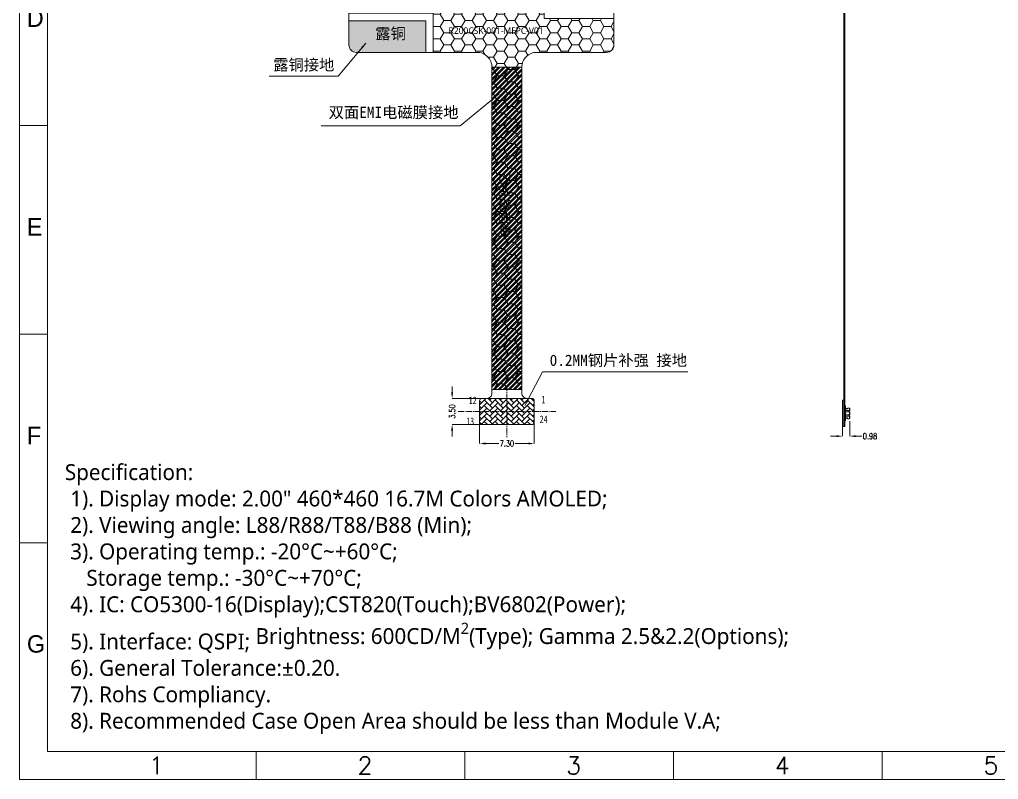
# Model space of a CAD drawing. Header units: millimetres. Extents: x 1134 to 2336, y -9 to 314.
# Drawn here: x 2049.6 to 2180.6, y 111.2 to 212.9 of the extents above; entities that cross this region are included whole.
import ezdxf
from ezdxf.lldxf.tags import DXFTag

# ---------------------------------------------------------------- set-up
doc = ezdxf.new("R2010")
doc.units = ezdxf.units.MM
doc.linetypes.add('CENTER2', pattern=[1.125, 0.75, -0.125, 0.125, -0.125])
doc.layers.get('0').update_dxf_attribs({"lineweight": 5})
doc.layers.get('Defpoints').update_dxf_attribs({"lineweight": 5})
for name, color, linetype, lineweight in [('DIM', 3, 'Continuous', 5), ('FPC', 50, 'Continuous', 5), ('Main-FPC', 2, 'Continuous', 5), ('MFPC', 50, 'Continuous', 5), ('TFPC', 50, 'Continuous', 5), ('图框', 7, 'Continuous', 5), ('图框 @ 1', 7, 'Continuous', 5)]:
    doc.layers.add(name, color=color, linetype=linetype, lineweight=lineweight)
doc.layers.add('EMI', color=5, linetype='Continuous')
doc.styles.add('RD', font='ROMAND.shx', dxfattribs={"width": 0.8})
doc.styles.get("Standard").update_dxf_attribs({"font": 'txt', "bigfont": 'gbcbig.shx'})
doc.styles.add('W0$254', font='simplex', dxfattribs={"width": 0.75})
doc.styles.add('宋体', font='SimSun.ttf')
doc.styles.add('汉字', font='SimSun.ttf')
tags = doc.linetypes.add('CENTER', pattern=[0.6, 0.375, -0.075, 0.075, -0.075]).pattern_tags.tags
tags[10:11] = [DXFTag(74, 4), DXFTag(75, 0), DXFTag(340, '0'), DXFTag(46, 1.0), DXFTag(50, 0.0), DXFTag(44, 0.0), DXFTag(45, 0.0)]
tags[8:9] = [DXFTag(74, 4), DXFTag(75, 0), DXFTag(340, '0'), DXFTag(46, 1.0), DXFTag(50, 0.0), DXFTag(44, 0.0), DXFTag(45, 0.0)]
tags[6:7] = [DXFTag(74, 4), DXFTag(75, 0), DXFTag(340, '0'), DXFTag(46, 1.0), DXFTag(50, 0.0), DXFTag(44, 0.0), DXFTag(45, 0.0)]
tags[4:5] = [DXFTag(74, 4), DXFTag(75, 0), DXFTag(340, '0'), DXFTag(46, 1.0), DXFTag(50, 0.0), DXFTag(44, 0.0), DXFTag(45, 0.0)]
doc.dimstyles.new('DIM', dxfattribs={"dimtxt": 0.8, "dimasz": 0.8, "dimexe": 0, "dimexo": 0.5, "dimgap": 0.11, "dimtad": 0, "dimzin": 1, "dimdsep": 46, "dimtxsty": 'RD', "dimcen": 0, "dimclrd": 256, "dimclre": 256, "dimclrt": 256, "dimadec": 0, "dimazin": 0, "dimtm": 1e-09, "dimtfac": 1, "dimtofl": 0, "dimtmove": 0, "dimatfit": 3, "dimfxl": 1, "dimlwe": -1, "dimarcsym": 0})

# ---------------------------------------------------------------- blocks, each defined once
blk = doc.blocks.new('*D61')
at = {"layer": 'Defpoints', "color": 0, "lineweight": 5, "transparency": 16777216}
for p in [(2111.19, 159.45), (2118.49, 159.45), (2118.49, 156.18)]:
    blk.add_point(p, dxfattribs=at)
at = {"layer": 'DIM', "linetype": 'ByBlock', "lineweight": 5, "transparency": 16777216}
for p, q in [((2111.19, 158.95), (2111.19, 156.18)), ((2118.49, 158.95), (2118.49, 156.18)), ((2111.99, 156.18), (2113.74, 156.18)), ((2117.69, 156.18), (2115.94, 156.18))]:
    blk.add_line(p, q, dxfattribs=at)
at = {"layer": 'DIM', "lineweight": 5, "transparency": 16777216}
for points in [[(2111.99, 156.31), (2111.99, 156.04), (2111.19, 156.18)], [(2117.69, 156.31), (2117.69, 156.04), (2118.49, 156.18)]]:
    blk.add_solid(points, dxfattribs=at)
at = {"layer": 'DIM', "lineweight": 5, "transparency": 16777216, "insert": (2114.84, 156.18), "char_height": 0.8, "attachment_point": 5, "style": 'RD'}
blk.add_mtext('7.30', dxfattribs=at)
blk = doc.blocks.new('*D62')
at = {"layer": 'Defpoints', "color": 0, "lineweight": 5, "transparency": 16777216}
for p in [(2107.51, 162.22), (2111.81, 162.22), (2112.02, 158.72)]:
    blk.add_point(p, dxfattribs=at)
at = {"layer": 'DIM', "linetype": 'ByBlock', "lineweight": 5, "transparency": 16777216}
for p, q in [((2107.51, 163.02), (2107.51, 163.82)), ((2111.31, 162.22), (2107.51, 162.22)), ((2111.52, 158.72), (2107.51, 158.72)), ((2107.51, 157.92), (2107.51, 157.12))]:
    blk.add_line(p, q, dxfattribs=at)
at = {"layer": 'DIM', "lineweight": 5, "transparency": 16777216}
for points in [[(2107.37, 163.02), (2107.64, 163.02), (2107.51, 162.22)], [(2107.37, 157.92), (2107.64, 157.92), (2107.51, 158.72)]]:
    blk.add_solid(points, dxfattribs=at)
at = {"layer": 'DIM', "lineweight": 5, "transparency": 16777216, "insert": (2107.51, 160.47), "char_height": 0.8, "attachment_point": 5, "rotation": 90, "style": 'RD'}
blk.add_mtext('3.50', dxfattribs=at)
blk = doc.blocks.new('OK-14GM040-04-C')
at = {"color": 7, "lineweight": 5}
for p, q in [((1113.46, 162.67), (1113.46, 162.17)), ((1113.54, 162.67), (1113.46, 162.67)), ((1113.54, 162.17), (1113.54, 162.67)), ((1112.93, 162.36), (1112.88, 162.31)), ((1112.88, 162.08), (1112.88, 162.31)), ((1112.88, 161.5), (1112.88, 161.8)), ((1112.88, 160.99), (1112.88, 161.23)), ((1112.91, 161.85), (1112.91, 161.46)), ((1112.93, 161.85), (1112.93, 162.36)), ((1112.93, 162.36), (1113.2, 162.36)), ((1112.93, 162.03), (1113.45, 162.03)), ((1112.93, 161.85), (1113.45, 161.85)), ((1112.93, 161.45), (1112.93, 160.94)), ((1112.93, 161.45), (1113.45, 161.45)), ((1112.93, 161.28), (1113.45, 161.28)), ((1112.98, 161.85), (1112.98, 162.03)), ((1112.98, 161.28), (1112.98, 161.45)), ((1113.2, 162.36), (1113.2, 162.24)), ((1113.2, 162.29), (1113.46, 162.29)), ((1113.2, 162.24), (1113.46, 162.24)), ((1113.34, 162.29), (1113.34, 162.24)), ((1113.45, 161.01), (1113.45, 162.29)), ((1113.5, 162), (1113.45, 162)), ((1113.5, 161.3), (1113.45, 161.3)), ((1113.46, 162.42), (1113.54, 162.42)), ((1113.5, 161.21), (1113.5, 162.1)), ((1112.93, 160.94), (1112.88, 160.99)), ((1112.93, 160.94), (1113.2, 160.94)), ((1113.2, 161.06), (1113.46, 161.06)), ((1113.2, 160.94), (1113.2, 161.06)), ((1113.2, 161.01), (1113.46, 161.01)), ((1113.34, 161.06), (1113.34, 161.01)), ((1113.46, 161.13), (1113.46, 160.63)), ((1113.46, 160.88), (1113.54, 160.88)), ((1113.46, 160.63), (1113.54, 160.63)), ((1113.54, 160.63), (1113.54, 161.13))]:
    blk.add_line(p, q, dxfattribs=at)
for centre, radius, start, end in [((1112.93, 162.08), 0.05, 180, 270), ((1112.93, 161.8), 0.05, 90, 180), ((1112.93, 161.5), 0.05, 180, 270), ((1112.93, 161.23), 0.05, 90, 180), ((1113.44, 162.17), 0.1, 275.778, 0), ((1113.44, 162.17), 0.02, 300.0025, 0), ((1113.44, 161.13), 0.1, 0, 84.222), ((1113.44, 161.13), 0.02, 0, 59.9974)]:
    blk.add_arc(centre, radius, start, end, dxfattribs=at)
blk = doc.blocks.new('*D35')
at = {"layer": 'Defpoints', "color": 0, "lineweight": 5, "transparency": 16777216}
for p in [(1582.13, 159.85), (1583.11, 159.67), (1583.11, 157.16)]:
    blk.add_point(p, dxfattribs=at)
at = {"layer": 'DIM', "linetype": 'ByBlock', "lineweight": 5, "transparency": 16777216}
for p, q in [((1582.13, 159.35), (1582.13, 157.16)), ((1583.11, 159.17), (1583.11, 157.16)), ((1581.33, 157.16), (1580.53, 157.16)), ((1583.91, 157.16), (1584.71, 157.16))]:
    blk.add_line(p, q, dxfattribs=at)
at = {"layer": 'DIM', "lineweight": 5, "transparency": 16777216}
for points in [[(1581.33, 157.3), (1581.33, 157.03), (1582.13, 157.16)], [(1583.91, 157.3), (1583.91, 157.03), (1583.11, 157.16)]]:
    blk.add_solid(points, dxfattribs=at)
at = {"layer": 'DIM', "lineweight": 5, "transparency": 16777216, "insert": (1585.81, 157.16), "char_height": 0.8, "attachment_point": 5, "style": 'RD'}
blk.add_mtext('0.98', dxfattribs=at)
blk = doc.blocks.new('R200CSK-001-MFPC-V01-B')
at = {"layer": 'FPC', "lineweight": 5}
h = blk.add_hatch(color=4, dxfattribs=at)
h.dxf.hatch_style = 1
h.paths.add_polyline_path([(1582.329, 161.967), (1582.329, 158.467), (1582.129, 158.467), (1582.129, 161.967)])
at = {"layer": 'FPC', "color": 4, "lineweight": 5}
blk.add_lwpolyline([(1582.329, 161.967), (1582.329, 158.467), (1582.129, 158.467), (1582.129, 161.967)], close=True, dxfattribs=at)
at = {"layer": 'MFPC', "color": 2, "lineweight": 5}
blk.add_lwpolyline([(1582.329, 228.932), (1582.329, 158.467), (1582.449, 158.467), (1582.449, 228.932)], close=True, dxfattribs=at)
at = {"layer": 'FPC', "color": 1, "linetype": 'CENTER', "lineweight": 5, "xscale": -1}
blk.add_blockref('OK-14GM040-04-C', (2695.992, -1.438), dxfattribs=at)
at = {"layer": 'DIM', "lineweight": 5}
dim = blk.add_linear_dim(base=(1583.109, 157.162), p1=(1582.129, 159.853), p2=(1583.109, 159.674), dimstyle='DIM', override={"dimfxl": 1.25, "dimlwd": 5, "dimlwe": 5, "dimarcsym": 1}, dxfattribs=at)
dim.commit()
dim.dimension.update_dxf_attribs({"geometry": '*D35', "text_midpoint": (1585.809, 157.162)})

msp = doc.modelspace()

# ---------------------------------------------------------------- hatches: boundary and pattern name
at = {"layer": 'EMI', "lineweight": 5}
h = msp.add_hatch(dxfattribs=at)
h.set_pattern_fill('HONEY', color=256, scale=0.3)
h.set_pattern_definition([(0, (577.6276, 0), (1.42875, 0.824889), [0.9525, -1.905]), (120, (577.6276, 0), (-1.42874983, 0.8248893), [0.9525, -1.905]), (60, (577.6276, 0), (1.7e-07, 1.6497783), [-1.905, 0.9525])])
edge = h.paths.add_edge_path()
edge.add_line((2119.824, 219.48), (2119.824, 219.539))
edge.add_line((2119.824, 219.539), (2104.081, 219.539))
edge.add_line((2104.081, 219.539), (2104.081, 217.392))
edge.add_arc((2103.081, 217.392), 1, 270, 360, ccw=False)
edge.add_line((2103.081, 216.392), (2094.19, 216.392))
edge.add_arc((2094.19, 217.392), 1, 240, 270, ccw=False)
edge.add_line((2093.69, 216.526), (2093.69, 213.779))
edge.add_line((2093.69, 213.779), (2104.967, 213.779))
edge.add_line((2104.967, 213.779), (2104.967, 208.539))
edge.add_line((2104.967, 208.539), (2110.839, 208.539))
edge.add_arc((2110.839, 206.539), 2, 0, 90, ccw=False)
edge.add_line((2112.839, 206.539), (2112.839, 163.392))
edge.add_line((2112.839, 163.392), (2116.839, 163.392))
edge.add_line((2116.839, 163.392), (2116.839, 206.539))
edge.add_arc((2118.839, 206.539), 2, 90, 180, ccw=False)
edge.add_line((2118.839, 208.539), (2128.17, 208.539))
edge.add_arc((2128.17, 209.539), 1, 270, 360)
edge.add_line((2129.17, 209.539), (2129.17, 213.072))
edge.add_line((2129.17, 213.072), (2119.824, 213.072))
edge.add_line((2119.824, 213.072), (2119.824, 219.539))
at = {"layer": 'Main-FPC', "lineweight": 5}
h = msp.add_hatch(dxfattribs=at)
h.set_pattern_fill('AR-HBONE', color=4, scale=0.005, angle=180)
h.set_pattern_definition([(225, (577.6276, 0), (-2e-16, -0.71842049), [1.524, -0.508]), (315, (577.2684, -0.3592), (-2e-16, -0.71842049), [1.524, -0.508])])
edge = h.paths.add_edge_path()
edge.add_line((2118.189, 162.217), (2111.489, 162.217))
edge.add_arc((2111.489, 161.917), 0.3, 90, 180)
edge.add_line((2111.189, 161.917), (2111.189, 159.017))
edge.add_arc((2111.489, 159.017), 0.3, 180, 270)
edge.add_line((2111.489, 158.717), (2118.189, 158.717))
edge.add_arc((2118.189, 159.017), 0.3, 270, 360)
edge.add_line((2118.489, 159.017), (2118.489, 161.917))
edge.add_arc((2118.189, 161.917), 0.3, 360, 450)
at = {"layer": 'TFPC'}
h = msp.add_hatch(color=256, dxfattribs=at)
edge = h.paths.add_edge_path()
edge.add_line((2093.69, 212.779), (2103.967, 212.779))
edge.add_line((2103.967, 212.779), (2103.967, 208.539))
edge.add_line((2103.967, 208.539), (2094.69, 208.539))
edge.add_arc((2094.69, 209.539), 1, 180, 270, ccw=False)
edge.add_line((2093.69, 209.539), (2093.69, 212.779))
h.paths.add_polyline_path([(2098.868, 212.191), (2101.69, 212.191), (2101.69, 209.941), (2098.868, 209.941)], flags=24)
at = {"layer": 'TFPC', "lineweight": 5}
h = msp.add_hatch(dxfattribs=at)
h.set_pattern_fill('ANSI32', color=252, scale=0.05)
h.set_pattern_definition([(45, (577.6276, 0), (-0.3367596, 0.3367596), []), (45, (577.8521, 0), (-0.3367596, 0.3367596), [])])
h.paths.add_polyline_path([(2116.839, 206.539), (2112.839, 206.539), (2112.839, 163.392), (2116.839, 163.392)])

# ---------------------------------------------------------------- linework, layer by layer
at = {"layer": 'EMI', "lineweight": 5}
msp.add_lwpolyline([(2103.081, 216.392), (2093.69, 216.392), (2093.69, 213.779), (2104.967, 213.779), (2104.967, 208.539), (2110.839, 208.539, -0.4142136), (2112.839, 206.539), (2112.839, 163.392), (2116.839, 163.392), (2116.839, 206.539, -0.4142136), (2118.839, 208.539), (2128.17, 208.539, 0.4142136), (2129.17, 209.539), (2129.17, 213.072), (2119.824, 213.072), (2119.824, 219.539), (2104.081, 219.539), (2104.081, 217.392, -0.4142136)], format="xyb", close=True, dxfattribs=at)
at = {"layer": 'FPC', "color": 1, "linetype": 'CENTER2', "lineweight": 5}
for points in [[(2114.839, 163.915), (2114.839, 157.018)], [(2108.312, 160.467), (2121.366, 160.467)]]:
    msp.add_lwpolyline(points, dxfattribs=at)
at = {"layer": 'FPC', "color": 4, "lineweight": 5}
msp.add_lwpolyline([(2118.189, 162.217), (2111.489, 162.217, 0.4142136), (2111.189, 161.917), (2111.189, 159.017, 0.4142136), (2111.489, 158.717), (2118.189, 158.717, 0.4142136), (2118.489, 159.017), (2118.489, 161.917, 0.4142136)], format="xyb", close=True, dxfattribs=at)
at = {"layer": 'MFPC', "color": 2}
msp.add_lwpolyline([(2093.69, 226.382), (2093.69, 209.539, 0.4142136), (2094.69, 208.539), (2110.839, 208.539, -0.4142136), (2112.839, 206.539), (2112.839, 162.917, -0.4142136), (2112.139, 162.217), (2111.489, 162.217, 0.4142136), (2111.189, 161.917), (2111.189, 159.017, 0.4142136), (2111.489, 158.717), (2118.189, 158.717, 0.4142136), (2118.489, 159.017), (2118.489, 161.917, 0.4142136), (2118.189, 162.217), (2117.539, 162.217, -0.4142136), (2116.839, 162.917), (2116.839, 206.539, -0.4142136), (2118.839, 208.539), (2128.17, 208.539, 0.4142136), (2129.17, 209.539), (2129.17, 217.98, 0.4142136)], format="xyb", dxfattribs=at)
at = {"layer": 'TFPC'}
msp.add_lwpolyline([(2093.69, 212.779), (2103.967, 212.779), (2103.967, 208.539), (2094.69, 208.539, -0.4142136), (2093.69, 209.539)], format="xyb", close=True, dxfattribs=at)
at = {"layer": 'TFPC', "color": 252, "lineweight": 5}
msp.add_lwpolyline([(2116.839, 206.539), (2112.839, 206.539), (2112.839, 163.392), (2116.839, 163.392)], close=True, dxfattribs=at)
at = {"layer": '图框', "color": 7, "linetype": 'ByBlock', "lineweight": 5, "ltscale": 0.55}
for p, q in [((2053.335, 114.939), (2053.335, 310.478)), ((2049.61, 198.741), (2053.335, 198.741)), ((2049.61, 170.807), (2053.335, 170.807)), ((2049.61, 142.872), (2053.335, 142.872)), ((2332.637, 114.939), (2053.335, 114.939)), ((2081.265, 114.939), (2081.265, 111.214)), ((2109.195, 114.939), (2109.195, 111.214)), ((2137.126, 114.939), (2137.126, 111.214)), ((2165.056, 114.939), (2165.056, 111.214))]:
    msp.add_line(p, q, dxfattribs=at)
msp.add_lwpolyline([(2049.61, 314.203), (2336.362, 314.203), (2336.362, 111.214), (2049.61, 111.214)], close=True, dxfattribs=at)

# ---------------------------------------------------------------- block references
at = {"layer": 'DIM', "lineweight": 5}
msp.add_blockref('R200CSK-001-MFPC-V01-B', (577.628, 0), dxfattribs=at)

# ---------------------------------------------------------------- texts
at = {"color": 252, "lineweight": 5, "insert": (2107.023, 211.883), "char_height": 0.8709, "attachment_point": 1, "style": '汉字'}
msp.add_mtext('{\\fMicrosoft YaHei|b0|i0|c134|p34;\\C255;R200CSK-001-MFPC-V01}', dxfattribs=at)
at = {"layer": 'DIM', "color": 3, "char_height": 1.5, "attachment_point": 3, "style": '宋体'}
for s, insert, width in [('{\\fSimSun|b0|i0|c134|p54;露铜接地}', (2091.751, 207.627), 19.70966), ('{\\fSimSun|b0|i0|c134|p54;双面EMI电磁膜接地}', (2108.363, 201.254), 19.70966), ('\\P0.2MM钢片补强 接地', (2138.958, 170.572, 0), 24.87791)]:
    msp.add_mtext(s, dxfattribs=dict(at, insert=insert, width=width))
at = {"layer": 'FPC', "color": 1, "linetype": 'Continuous', "char_height": 1, "width": 1, "attachment_point": 1, "style": 'W0$254'}
for s, insert in [('{\\fSimSun|b0|i0|c134|p2;1}', (2119.458, 162.559)), ('{\\fSimSun|b0|i0|c134|p2;12}', (2109.725, 162.466)), ('{\\fSimSun|b0|i0|c134|p2;24}', (2119.227, 159.921)), ('{\\fSimSun|b0|i0|c134|p2;13}', (2109.387, 159.664))]:
    msp.add_mtext(s, dxfattribs=dict(at, insert=insert))
at = {"layer": 'TFPC', "insert": (2101.315, 211.816), "char_height": 1.5, "width": 19.70966, "attachment_point": 3, "style": '宋体'}
msp.add_mtext('{\\fSimSun|b0|i0|c134|p54;露铜}', dxfattribs=at)
at = {"layer": 'TFPC', "color": 255, "lineweight": 5, "insert": (2113.922, 183.704), "char_height": 1.3, "width": 11.22995, "attachment_point": 1, "rotation": 90, "style": '汉字'}
msp.add_mtext('{\\fMicrosoft YaHei|b0|i0|c134|p34;单层弯折区}', dxfattribs=at)
at = {"layer": '图框', "color": 7, "linetype": 'ByBlock', "lineweight": 5, "ltscale": 0.55, "width": 3.96258, "attachment_point": 7}
for s, insert, char_height in [('{\\f\uffd0ￂﾼﾚￃ\ufff7\ufff3w|b0|i0|c134|p54;D}', (2050.593, 211.946), 2.32786), ('{\\f\uffd0ￂﾼﾚￃ\ufff7\ufff3w|b0|i0|c134|p54;E}', (2050.593, 184.015), 2.32786), ('{\\f\uffd0ￂﾼﾚￃ\ufff7\ufff3w|b0|i0|c134|p54;F}', (2050.593, 156.085), 2.32786), ('{\\f\uffd0ￂﾼﾚￃ\ufff7\ufff3w|b0|i0|c134|p54;G}', (2050.593, 128.155), 2.32786), ('1', (2066.917, 111.915), 2.328), ('2', (2094.847, 111.915), 2.328), ('3', (2122.777, 111.915), 2.328), ('4', (2150.708, 111.915), 2.328), ('5', (2178.638, 111.915), 2.328)]:
    msp.add_mtext(s, dxfattribs=dict(at, insert=insert, char_height=char_height))
at = {"layer": '图框 @ 1', "lineweight": 5, "insert": (2055.67, 153.409), "char_height": 2.121933, "attachment_point": 1, "style": '汉字'}
msp.add_mtext('{\\fMicrosoft YaHei|b0|i0|c134|p34;\\C0;Specification:\\P 1). Display mode: 2.00" 460*460 16.7M Colors AMOLED;\\P 2). Viewing angle: L88/R88/T88/B88 (Min);\\P 3). Operating temp.: -20%%DC~+60%%DC; \\P    Storage temp.: -30%%DC~+70%%DC;\\P 4). IC: \\C1;CO5300-16\\C0;(Display);CST820(Touch);BV6802(Power);  \\P 5). Interface: QSPI; \\A1;\\C255;Brightness: 600CD/M\\H0.7x;\\S2^ ;\\H1.429x;(Type); Gamma 2.5&2.2(Options);\\A0;\\C0;\\P 6). General Tolerance:%%P0.20.\\P 7). Rohs Compliancy.\\P 8). Recommended Case Open Area should be less than Module V.A;}', dxfattribs=at)

# ---------------------------------------------------------------- dimensions: what is measured, and where the dimension line sits
at = {"layer": 'DIM', "lineweight": 5}
dim = msp.add_linear_dim(base=(2107.507, 162.217), p1=(2112.024, 158.717), p2=(2111.814, 162.217), angle=90, dimstyle='DIM', override={"dimfxl": 1.25, "dimlwd": 5, "dimlwe": 5, "dimarcsym": 1}, dxfattribs=at)
dim.commit()
dim.dimension.update_dxf_attribs({"geometry": '*D62', "text_midpoint": (2107.507, 160.467)})
dim = msp.add_linear_dim(base=(2118.489, 156.177), p1=(2111.189, 159.452), p2=(2118.489, 159.452), dimstyle='DIM', override={"dimfxl": 1.25, "dimlwd": 5, "dimlwe": 5, "dimarcsym": 1}, dxfattribs=at)
dim.commit()
dim.dimension.update_dxf_attribs({"geometry": '*D61', "text_midpoint": (2114.839, 156.177)})

# ---------------------------------------------------------------- leaders
for points in [[(2095.971, 209.788), (2092.247, 205.366), (2083.024, 205.366)], [(2113.801, 202.992), (2108.568, 198.695), (2089.961, 198.695)], [(2117.26, 161.267), (2119.619, 165.755), (2139.048, 165.755)]]:
    msp.add_leader(points, dimstyle='DIM', override={"dimgap": 0.11, "dimtad": 0, "dimfxl": 1.25, "dimlwd": 5, "dimlwe": 5, "dimarcsym": 1}, dxfattribs=at)

doc.saveas('drawing.dxf')
